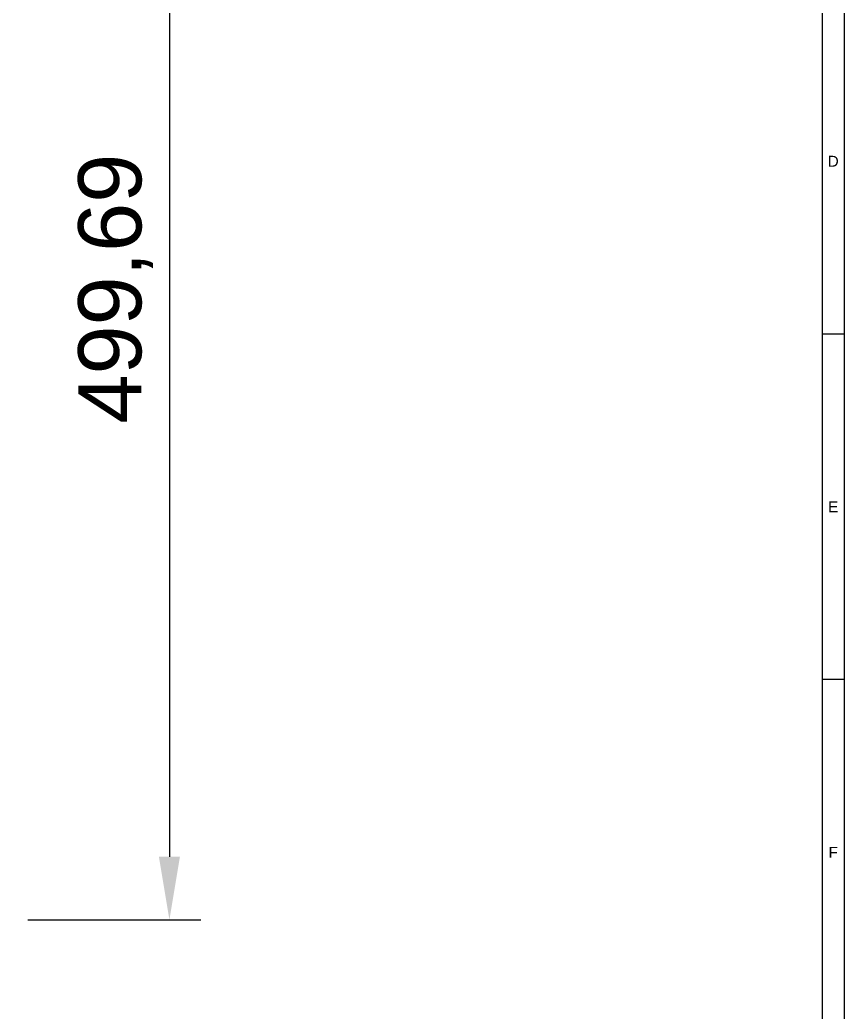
# Model space of a CAD drawing. Header units: inches. Extents: x -28 to 837, y -22 to 590.
# Drawn here: x 709.1 to 822.2, y 289.6 to 425.7 of the extents above; entities that cross this region are included whole.
import ezdxf
from ezdxf.enums import TextEntityAlignment as Align

# ---------------------------------------------------------------- set-up
doc = ezdxf.new("R2010")
doc.units = ezdxf.units.IN
doc.header["$MEASUREMENT"] = 0
doc.styles.get("Standard").update_dxf_attribs({"font": 'arial.ttf'})
doc.dimstyles.new('Annotative', dxfattribs={"dimscale": 0, "dimtxt": 0.18, "dimasz": 0.18, "dimexe": 0.18, "dimexo": 0.0625, "dimgap": 0.09, "dimtad": 0, "dimtih": 1, "dimtoh": 1, "dimdec": 4, "dimzin": 0, "dimdsep": 46, "dimtxsty": 'Standard', "dimcen": 0.09, "dimadec": 0, "dimazin": 0, "dimtfac": 1, "dimtdec": 4, "dimtofl": 0, "dimtmove": 0, "dimatfit": 3, "dimfxl": 1, "dimtolj": 1, "dimtzin": 0, "dimarcsym": 0})

# ---------------------------------------------------------------- blocks, each defined once
blk = doc.blocks.new('*D26')
at = {"color": 0, "lineweight": -2, "transparency": 16777216}
for p, q in [((3055.39, 824.14), (3123.94, 824.14)), ((3111.44, 799.14), (3111.44, 349.45)), ((3055.39, 324.45), (3123.94, 324.45))]:
    blk.add_line(p, q, dxfattribs=at)
at = {"color": 0, "transparency": 16777216}
for points in [[(3107.28, 799.14), (3115.61, 799.14), (3111.44, 824.14)], [(3107.28, 349.45), (3115.61, 349.45), (3111.44, 324.45)]]:
    blk.add_solid(points, dxfattribs=at)
at = {"layer": 'Defpoints', "color": 0, "transparency": 16777216}
for p in [(3049.14, 824.14), (3049.14, 324.45), (3111.44, 324.45)]:
    blk.add_point(p, dxfattribs=at)
at = {"color": 0, "transparency": 16777216, "insert": (3090.17, 574.29), "char_height": 25, "attachment_point": 5, "rotation": 90}
blk.add_mtext('499,69', dxfattribs=at)
blk = doc.blocks.new('Garden')
dim = blk.add_linear_dim(base=(2875.12718, -26.32498), p1=(2812.82004, 473.36411), p2=(2812.82004, -26.32498), angle=90, dimstyle='Annotative')
dim.commit()
dim.dimension.update_dxf_attribs({"geometry": '*D26', "text_midpoint": (2853.85331, 223.51956), "insert": (-236.31763, -350.77107)})

msp = doc.modelspace()

# ---------------------------------------------------------------- linework, layer by layer
for p, q in [((822.2, 382.6), (819.2, 382.6)), ((822.2, 335.2), (819.2, 335.2))]:
    msp.add_line(p, q)
for points in [[(0, 575.2), (822.2, 575.2), (822.2, 0), (0, 0)], [(3, 572.2), (819.2, 572.2), (819.2, 3), (3, 3)]]:
    msp.add_lwpolyline(points, close=True)

# ---------------------------------------------------------------- block references
at = {"xscale": 0.3465639121819872, "yscale": 0.3465639121819872, "zscale": 0.6931278243639744}
msp.add_blockref('Garden', (-266.76, 311.36), dxfattribs=at)

# ---------------------------------------------------------------- texts
for s, p in [('D', (820.7, 405.55)), ('E', (820.7, 358.15)), ('F', (820.7, 310.75))]:
    msp.add_text(s, height=1.5).set_placement(p, align=Align.CENTER)

doc.saveas('drawing.dxf')
